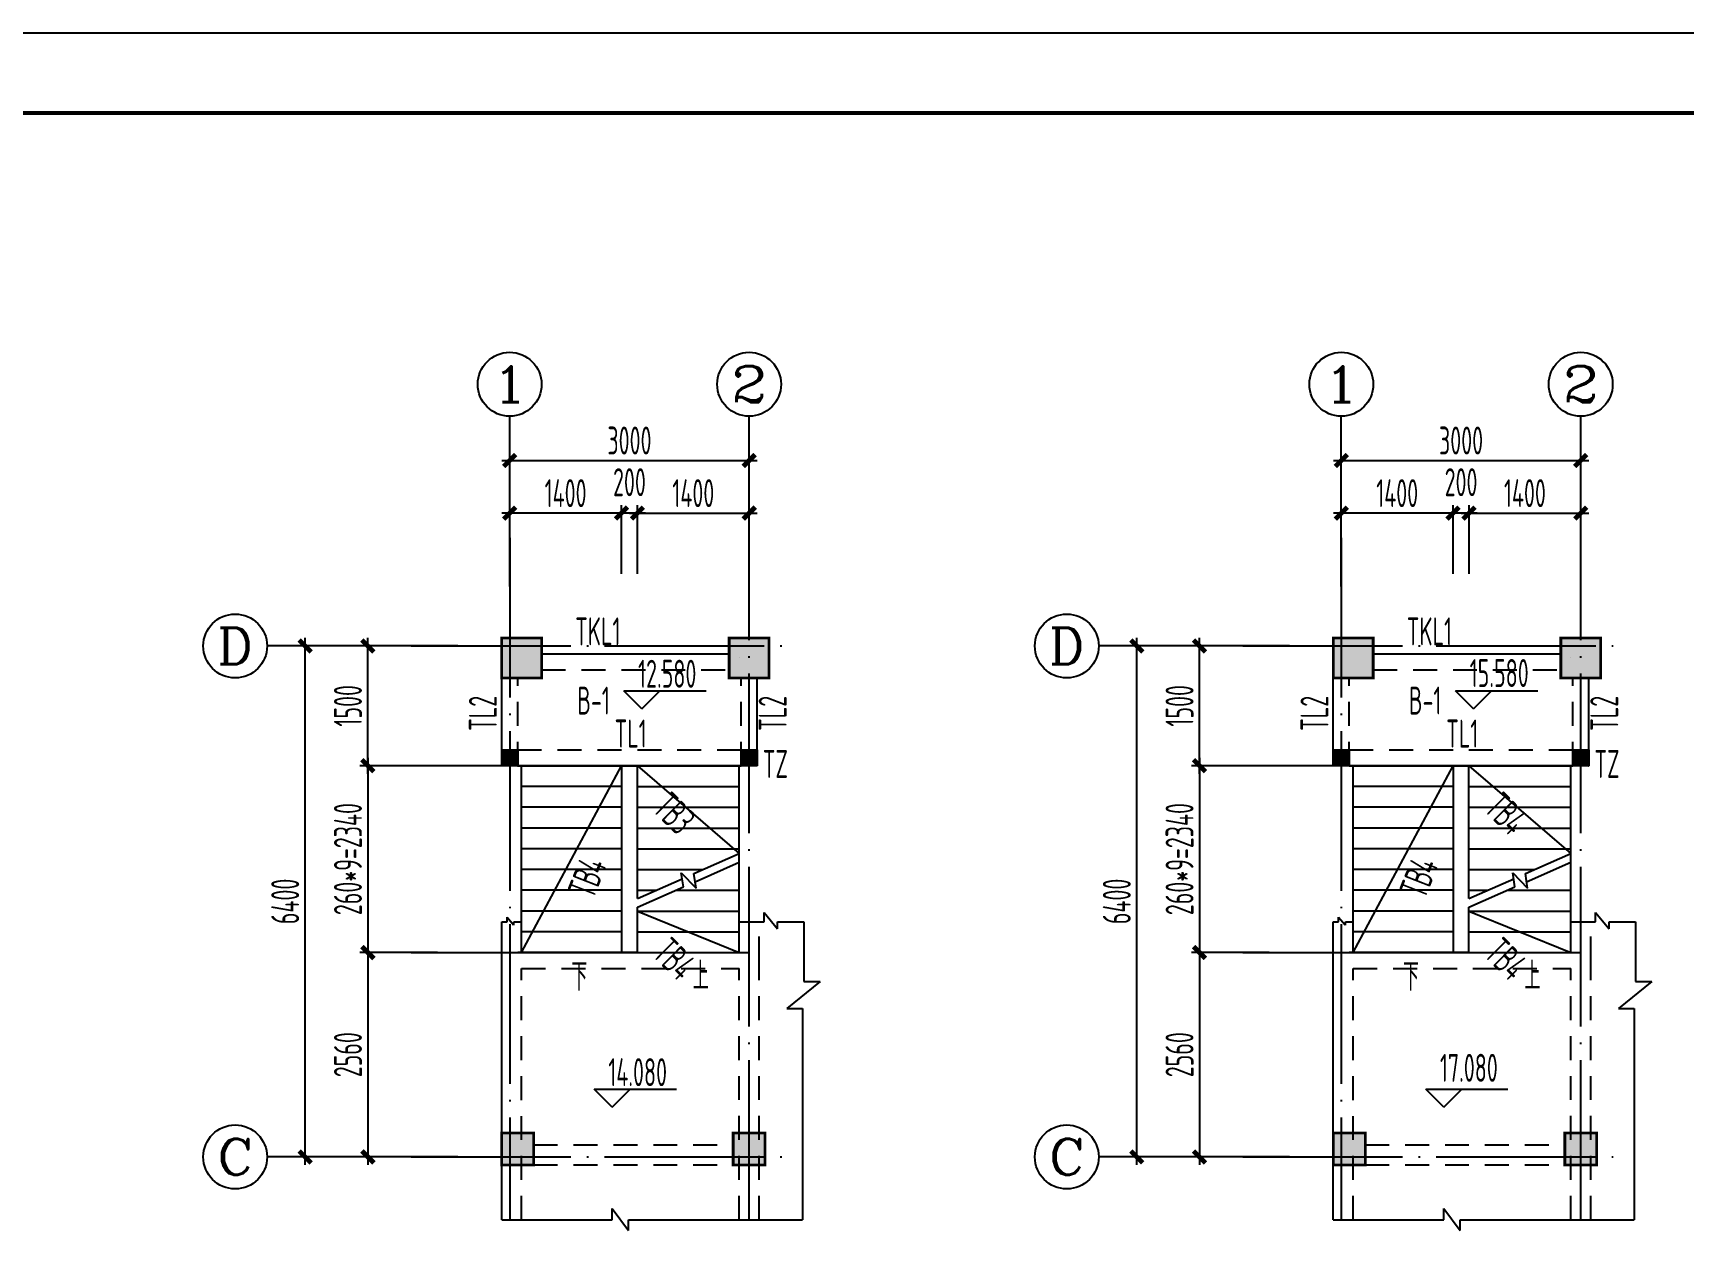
# Model space of a CAD drawing. Extents: x -472319 to -112444, y -516749 to -5704.
# Drawn here: x -174503 to -153818, y -415621 to -400315 of the extents above; entities that cross this region are included whole.
import ezdxf
from ezdxf.enums import TextEntityAlignment as Align

# ---------------------------------------------------------------- set-up
doc = ezdxf.new("R2010")
doc.units = 0
doc.header["$LTSCALE"] = 100
doc.header["$MEASUREMENT"] = 0
for name, pattern in [('3', [5, 3, -2]), ('CENTER', [2, 1.25, -0.25, 0.25, -0.25]), ('DOTE', [2.42, 2, -0.2, 0.02, -0.2])]:
    doc.linetypes.add(name, pattern=pattern)
for name, color, linetype in [('1301', 24, 'Continuous'), ('AXIS', 3, 'Continuous'), ('AXIS_TEXT', 7, 'Continuous'), ('COLUMN', 9, 'Continuous'), ('DIM_ELEV', 3, 'Continuous'), ('DIM_SYMB', 3, 'Continuous'), ('DOTE', 1, 'CENTER'), ('FRAME', 3, 'Continuous'), ('PUB_DIM', 3, 'Continuous'), ('S_BEAM', 4, 'Continuous'), ('S_BEAMDASH', 134, '3'), ('S_CL', 2, 'Continuous'), ('STAIR', 2, 'Continuous'), ('填充', 8, 'Continuous'), ('板标注', 221, 'Continuous'), ('梁', 4, 'Continuous'), ('梁虚线', 134, '3')]:
    doc.layers.add(name, color=color, linetype=linetype)
doc.styles.add('_TCH_AXIS', font='COMPLEX', dxfattribs={"bigfont": 'GBCBIG'})
doc.styles.add('COMPLEX', font='COMPLEX')
doc.styles.add('HZ', font='tssdeng.shx', dxfattribs={"width": 0.6, "height": 350, "bigfont": 'a.shx'})
doc.dimstyles.new('DIMN', dxfattribs={"dimtxt": 350, "dimasz": 150, "dimexe": 100, "dimexo": 100, "dimgap": 75, "dimtad": 1, "dimdec": 0, "dimzin": 0, "dimdsep": 46, "dimtxsty": 'HZ', "dimblk": 'ARCHTICK', "dimcen": 0.09, "dimdle": 100, "dimclrd": 3, "dimclre": 3, "dimclrt": 7, "dimazin": 2, "dimtfac": 1, "dimtdec": 0, "dimtmove": 2, "dimatfit": 3, "dimldrblk": 'ARCHTICK', "dimfxl": 1, "dimtolj": 1, "dimtzin": 0, "dimarcsym": 0})

# ---------------------------------------------------------------- blocks, each defined once
blk = doc.blocks.new('A$C20674F94')
at = {"layer": 'FRAME'}
for p, q in [((84100, 59400), (0, 59400)), ((83100, 58400), (2500, 58400))]:
    blk.add_line(p, q, dxfattribs=at)
at = {"layer": 'FRAME', "const_width": 50}
blk.add_lwpolyline([(2500, 58400), (83100, 58400), (83100, 1000), (2500, 1000), (2500, 58400)], dxfattribs=at)
blk = doc.blocks.new('_ArchTick')
at = {"color": 0, "linetype": 'ByBlock', "const_width": 0.4}
blk.add_lwpolyline([(-0.5, -0.5), (0.5, 0.5)], dxfattribs=at)
blk = doc.blocks.new('*D2652')
at = {"layer": 'AXIS', "color": 3, "lineweight": -2, "transparency": 16777216}
for p, q in [((-168530, -406538), (-168530, -405569)), ((-165530, -406538), (-165530, -405569)), ((-168630, -405669), (-165430, -405669))]:
    blk.add_line(p, q, dxfattribs=at)
at = {"layer": 'Defpoints', "color": 0, "transparency": 16777216}
for p in [(-165530, -405669), (-168530, -406638), (-165530, -406638)]:
    blk.add_point(p, dxfattribs=at)
at = {"layer": 'AXIS', "color": 3, "lineweight": -2, "transparency": 16777216, "xscale": 150, "yscale": 150, "zscale": 150, "rotation": 180}
blk.add_blockref('_ArchTick', (-168530, -405669), dxfattribs=at)
at = {"layer": 'AXIS', "color": 3, "lineweight": -2, "transparency": 16777216, "xscale": 150, "yscale": 150, "zscale": 150}
blk.add_blockref('_ArchTick', (-165530, -405669), dxfattribs=at)
at = {"layer": 'AXIS', "color": 7, "transparency": 16777216, "insert": (-167030, -405419), "char_height": 350, "attachment_point": 5, "style": 'HZ'}
blk.add_mtext('\\A1;3000', dxfattribs=at)
blk = doc.blocks.new('*D2653')
at = {"layer": 'AXIS', "color": 3, "lineweight": -2, "transparency": 16777216}
for p, q in [((-171093, -414492), (-171093, -407892)), ((-169863, -407992), (-171193, -407992)), ((-169863, -414392), (-171193, -414392))]:
    blk.add_line(p, q, dxfattribs=at)
at = {"layer": 'Defpoints', "color": 0, "transparency": 16777216}
for p in [(-171093, -407992), (-169763, -407992), (-169763, -414392)]:
    blk.add_point(p, dxfattribs=at)
at = {"layer": 'AXIS', "color": 3, "lineweight": -2, "transparency": 16777216, "xscale": 150, "yscale": 150, "zscale": 150}
for p, rotation in [((-171093, -407992), 90), ((-171093, -414392), 270)]:
    blk.add_blockref('_ArchTick', p, dxfattribs=dict(at, rotation=rotation))
at = {"layer": 'AXIS', "color": 7, "transparency": 16777216, "insert": (-171343, -411192), "char_height": 350, "attachment_point": 5, "rotation": 90, "style": 'HZ'}
blk.add_mtext('\\A1;6400', dxfattribs=at)
blk = doc.blocks.new('_AXISO')
blk.add_circle((0, 0), 0.5)
at = {"layer": 'AXIS_TEXT', "style": 'COMPLEX', "width": 1.041667}
blk.add_attdef('A', text='', height=0.56, dxfattribs=at).set_placement((-0.25, -0.28), (0.25, -0.28), align=Align.FIT)
blk = doc.blocks.new('*D2646')
at = {"layer": '1301', "color": 3, "lineweight": -2, "transparency": 16777216}
for p, q in [((-170307, -411732), (-170307, -414492)), ((-169436, -411832), (-170407, -411832)), ((-169408, -414392), (-170407, -414392))]:
    blk.add_line(p, q, dxfattribs=at)
at = {"layer": 'Defpoints', "color": 0, "transparency": 16777216}
for p in [(-169336, -411832), (-170307, -414392), (-169308, -414392)]:
    blk.add_point(p, dxfattribs=at)
at = {"layer": '1301', "color": 3, "lineweight": -2, "transparency": 16777216, "xscale": 150, "yscale": 150, "zscale": 150}
for p, rotation in [((-170307, -411832), 90), ((-170307, -414392), 270)]:
    blk.add_blockref('_ArchTick', p, dxfattribs=dict(at, rotation=rotation))
at = {"layer": '1301', "color": 7, "transparency": 16777216, "insert": (-170557, -413112), "char_height": 350, "attachment_point": 5, "rotation": 90, "style": 'HZ'}
blk.add_mtext('\\A1;2560', dxfattribs=at)
blk = doc.blocks.new('*D2647')
at = {"layer": 'Defpoints', "color": 0, "transparency": 16777216}
for p in [(-170307, -407992), (-169453, -407992), (-169453, -409492)]:
    blk.add_point(p, dxfattribs=at)
at = {"layer": '填充', "color": 3, "lineweight": -2, "transparency": 16777216}
for p, q in [((-170307, -409592), (-170307, -407892)), ((-169553, -407992), (-170407, -407992)), ((-169553, -409492), (-170407, -409492))]:
    blk.add_line(p, q, dxfattribs=at)
at = {"layer": '填充', "color": 3, "lineweight": -2, "transparency": 16777216, "xscale": 150, "yscale": 150, "zscale": 150}
for p, rotation in [((-170307, -407992), 90), ((-170307, -409492), 270)]:
    blk.add_blockref('_ArchTick', p, dxfattribs=dict(at, rotation=rotation))
at = {"layer": '填充', "color": 7, "transparency": 16777216, "insert": (-170557, -408742), "char_height": 350, "attachment_point": 5, "rotation": 90, "style": 'HZ'}
blk.add_mtext('\\A1;1500', dxfattribs=at)
blk = doc.blocks.new('*D2648')
at = {"layer": 'Defpoints', "color": 0, "transparency": 16777216}
for p in [(-169553, -409492), (-170307, -411832), (-169553, -411832)]:
    blk.add_point(p, dxfattribs=at)
at = {"layer": '填充', "color": 3, "lineweight": -2, "transparency": 16777216}
for p, q in [((-169653, -409492), (-170407, -409492)), ((-170307, -409392), (-170307, -411932)), ((-169653, -411832), (-170407, -411832))]:
    blk.add_line(p, q, dxfattribs=at)
at = {"layer": '填充', "color": 3, "lineweight": -2, "transparency": 16777216, "xscale": 150, "yscale": 150, "zscale": 150}
for p, rotation in [((-170307, -409492), 90), ((-170307, -411832), 270)]:
    blk.add_blockref('_ArchTick', p, dxfattribs=dict(at, rotation=rotation))
at = {"layer": '填充', "color": 7, "transparency": 16777216, "insert": (-170557, -410662), "char_height": 350, "attachment_point": 5, "rotation": 90, "style": 'HZ'}
blk.add_mtext('\\A1;260*9=2340', dxfattribs=at)
blk = doc.blocks.new('*D2649')
at = {"layer": 'AXIS', "color": 3, "lineweight": -2, "transparency": 16777216}
for p, q in [((-167130, -407046), (-167130, -406228)), ((-166930, -407046), (-166930, -406228)), ((-166830, -406328), (-167230, -406328))]:
    blk.add_line(p, q, dxfattribs=at)
at = {"layer": 'Defpoints', "color": 0, "transparency": 16777216}
for p in [(-167130, -406328), (-167130, -407146), (-166930, -407146)]:
    blk.add_point(p, dxfattribs=at)
at = {"layer": 'AXIS', "color": 3, "lineweight": -2, "transparency": 16777216, "xscale": 150, "yscale": 150, "zscale": 150, "rotation": 180}
blk.add_blockref('_ArchTick', (-167130, -406328), dxfattribs=at)
at = {"layer": 'AXIS', "color": 3, "lineweight": -2, "transparency": 16777216, "xscale": 150, "yscale": 150, "zscale": 150}
blk.add_blockref('_ArchTick', (-166930, -406328), dxfattribs=at)
at = {"layer": 'AXIS', "color": 7, "transparency": 16777216, "insert": (-167030, -405941), "char_height": 350, "attachment_point": 5, "style": 'HZ'}
blk.add_mtext('\\A1;200', dxfattribs=at)
blk = doc.blocks.new('*D2650')
at = {"layer": 'AXIS', "color": 3, "lineweight": -2, "transparency": 16777216}
for p, q in [((-166930, -407087), (-166930, -406228)), ((-165530, -407087), (-165530, -406228)), ((-167030, -406328), (-165430, -406328))]:
    blk.add_line(p, q, dxfattribs=at)
at = {"layer": 'Defpoints', "color": 0, "transparency": 16777216}
for p in [(-165530, -406328), (-166930, -407187), (-165530, -407187)]:
    blk.add_point(p, dxfattribs=at)
at = {"layer": 'AXIS', "color": 3, "lineweight": -2, "transparency": 16777216, "xscale": 150, "yscale": 150, "zscale": 150, "rotation": 180}
blk.add_blockref('_ArchTick', (-166930, -406328), dxfattribs=at)
at = {"layer": 'AXIS', "color": 3, "lineweight": -2, "transparency": 16777216, "xscale": 150, "yscale": 150, "zscale": 150}
blk.add_blockref('_ArchTick', (-165530, -406328), dxfattribs=at)
at = {"layer": 'AXIS', "color": 7, "transparency": 16777216, "insert": (-166230, -406078), "char_height": 350, "attachment_point": 5, "style": 'HZ'}
blk.add_mtext('\\A1;1400', dxfattribs=at)
blk = doc.blocks.new('*D2651')
at = {"layer": 'AXIS', "color": 3, "lineweight": -2, "transparency": 16777216}
for p, q in [((-168530, -407087), (-168530, -406228)), ((-167130, -407087), (-167130, -406228)), ((-167030, -406328), (-168630, -406328))]:
    blk.add_line(p, q, dxfattribs=at)
at = {"layer": 'Defpoints', "color": 0, "transparency": 16777216}
for p in [(-168530, -406328), (-168530, -407187), (-167130, -407187)]:
    blk.add_point(p, dxfattribs=at)
at = {"layer": 'AXIS', "color": 3, "lineweight": -2, "transparency": 16777216, "xscale": 150, "yscale": 150, "zscale": 150, "rotation": 180}
blk.add_blockref('_ArchTick', (-168530, -406328), dxfattribs=at)
at = {"layer": 'AXIS', "color": 3, "lineweight": -2, "transparency": 16777216, "xscale": 150, "yscale": 150, "zscale": 150}
blk.add_blockref('_ArchTick', (-167130, -406328), dxfattribs=at)
at = {"layer": 'AXIS', "color": 7, "transparency": 16777216, "insert": (-167830, -406078), "char_height": 350, "attachment_point": 5, "style": 'HZ'}
blk.add_mtext('\\A1;1400', dxfattribs=at)
blk = doc.blocks.new('*D2662')
at = {"layer": 'AXIS', "color": 3, "lineweight": -2, "transparency": 16777216}
for p, q in [((-158111, -406538), (-158111, -405569)), ((-155111, -406538), (-155111, -405569)), ((-158211, -405669), (-155011, -405669))]:
    blk.add_line(p, q, dxfattribs=at)
at = {"layer": 'Defpoints', "color": 0, "transparency": 16777216}
for p in [(-155111, -405669), (-158111, -406638), (-155111, -406638)]:
    blk.add_point(p, dxfattribs=at)
at = {"layer": 'AXIS', "color": 3, "lineweight": -2, "transparency": 16777216, "xscale": 150, "yscale": 150, "zscale": 150, "rotation": 180}
blk.add_blockref('_ArchTick', (-158111, -405669), dxfattribs=at)
at = {"layer": 'AXIS', "color": 3, "lineweight": -2, "transparency": 16777216, "xscale": 150, "yscale": 150, "zscale": 150}
blk.add_blockref('_ArchTick', (-155111, -405669), dxfattribs=at)
at = {"layer": 'AXIS', "color": 7, "transparency": 16777216, "insert": (-156611, -405419), "char_height": 350, "attachment_point": 5, "style": 'HZ'}
blk.add_mtext('\\A1;3000', dxfattribs=at)
blk = doc.blocks.new('*D2663')
at = {"layer": 'AXIS', "color": 3, "lineweight": -2, "transparency": 16777216}
for p, q in [((-160674, -414492), (-160674, -407892)), ((-159444, -407992), (-160774, -407992)), ((-159444, -414392), (-160774, -414392))]:
    blk.add_line(p, q, dxfattribs=at)
at = {"layer": 'Defpoints', "color": 0, "transparency": 16777216}
for p in [(-160674, -407992), (-159344, -407992), (-159344, -414392)]:
    blk.add_point(p, dxfattribs=at)
at = {"layer": 'AXIS', "color": 3, "lineweight": -2, "transparency": 16777216, "xscale": 150, "yscale": 150, "zscale": 150}
for p, rotation in [((-160674, -407992), 90), ((-160674, -414392), 270)]:
    blk.add_blockref('_ArchTick', p, dxfattribs=dict(at, rotation=rotation))
at = {"layer": 'AXIS', "color": 7, "transparency": 16777216, "insert": (-160924, -411192), "char_height": 350, "attachment_point": 5, "rotation": 90, "style": 'HZ'}
blk.add_mtext('\\A1;6400', dxfattribs=at)
blk = doc.blocks.new('*D2664')
at = {"layer": '1301', "color": 3, "lineweight": -2, "transparency": 16777216}
for p, q in [((-159888, -411732), (-159888, -414492)), ((-159017, -411832), (-159988, -411832)), ((-158989, -414392), (-159988, -414392))]:
    blk.add_line(p, q, dxfattribs=at)
at = {"layer": 'Defpoints', "color": 0, "transparency": 16777216}
for p in [(-158917, -411832), (-159888, -414392), (-158889, -414392)]:
    blk.add_point(p, dxfattribs=at)
at = {"layer": '1301', "color": 3, "lineweight": -2, "transparency": 16777216, "xscale": 150, "yscale": 150, "zscale": 150}
for p, rotation in [((-159888, -411832), 90), ((-159888, -414392), 270)]:
    blk.add_blockref('_ArchTick', p, dxfattribs=dict(at, rotation=rotation))
at = {"layer": '1301', "color": 7, "transparency": 16777216, "insert": (-160138, -413112), "char_height": 350, "attachment_point": 5, "rotation": 90, "style": 'HZ'}
blk.add_mtext('\\A1;2560', dxfattribs=at)
blk = doc.blocks.new('*D2665')
at = {"layer": 'Defpoints', "color": 0, "transparency": 16777216}
for p in [(-159888, -407992), (-159034, -407992), (-159034, -409492)]:
    blk.add_point(p, dxfattribs=at)
at = {"layer": '填充', "color": 3, "lineweight": -2, "transparency": 16777216}
for p, q in [((-159888, -409592), (-159888, -407892)), ((-159134, -407992), (-159988, -407992)), ((-159134, -409492), (-159988, -409492))]:
    blk.add_line(p, q, dxfattribs=at)
at = {"layer": '填充', "color": 3, "lineweight": -2, "transparency": 16777216, "xscale": 150, "yscale": 150, "zscale": 150}
for p, rotation in [((-159888, -407992), 90), ((-159888, -409492), 270)]:
    blk.add_blockref('_ArchTick', p, dxfattribs=dict(at, rotation=rotation))
at = {"layer": '填充', "color": 7, "transparency": 16777216, "insert": (-160138, -408742), "char_height": 350, "attachment_point": 5, "rotation": 90, "style": 'HZ'}
blk.add_mtext('\\A1;1500', dxfattribs=at)
blk = doc.blocks.new('*D2666')
at = {"layer": 'Defpoints', "color": 0, "transparency": 16777216}
for p in [(-159134, -409492), (-159888, -411832), (-159134, -411832)]:
    blk.add_point(p, dxfattribs=at)
at = {"layer": '填充', "color": 3, "lineweight": -2, "transparency": 16777216}
for p, q in [((-159234, -409492), (-159988, -409492)), ((-159888, -409392), (-159888, -411932)), ((-159234, -411832), (-159988, -411832))]:
    blk.add_line(p, q, dxfattribs=at)
at = {"layer": '填充', "color": 3, "lineweight": -2, "transparency": 16777216, "xscale": 150, "yscale": 150, "zscale": 150}
for p, rotation in [((-159888, -409492), 90), ((-159888, -411832), 270)]:
    blk.add_blockref('_ArchTick', p, dxfattribs=dict(at, rotation=rotation))
at = {"layer": '填充', "color": 7, "transparency": 16777216, "insert": (-160138, -410662), "char_height": 350, "attachment_point": 5, "rotation": 90, "style": 'HZ'}
blk.add_mtext('\\A1;260*9=2340', dxfattribs=at)
blk = doc.blocks.new('*D2667')
at = {"layer": 'AXIS', "color": 3, "lineweight": -2, "transparency": 16777216}
for p, q in [((-156711, -407046), (-156711, -406228)), ((-156511, -407046), (-156511, -406228)), ((-156411, -406328), (-156811, -406328))]:
    blk.add_line(p, q, dxfattribs=at)
at = {"layer": 'Defpoints', "color": 0, "transparency": 16777216}
for p in [(-156711, -406328), (-156711, -407146), (-156511, -407146)]:
    blk.add_point(p, dxfattribs=at)
at = {"layer": 'AXIS', "color": 3, "lineweight": -2, "transparency": 16777216, "xscale": 150, "yscale": 150, "zscale": 150, "rotation": 180}
blk.add_blockref('_ArchTick', (-156711, -406328), dxfattribs=at)
at = {"layer": 'AXIS', "color": 3, "lineweight": -2, "transparency": 16777216, "xscale": 150, "yscale": 150, "zscale": 150}
blk.add_blockref('_ArchTick', (-156511, -406328), dxfattribs=at)
at = {"layer": 'AXIS', "color": 7, "transparency": 16777216, "insert": (-156611, -405941), "char_height": 350, "attachment_point": 5, "style": 'HZ'}
blk.add_mtext('\\A1;200', dxfattribs=at)
blk = doc.blocks.new('*D2668')
at = {"layer": 'AXIS', "color": 3, "lineweight": -2, "transparency": 16777216}
for p, q in [((-156511, -407087), (-156511, -406228)), ((-155111, -407087), (-155111, -406228)), ((-156611, -406328), (-155011, -406328))]:
    blk.add_line(p, q, dxfattribs=at)
at = {"layer": 'Defpoints', "color": 0, "transparency": 16777216}
for p in [(-155111, -406328), (-156511, -407187), (-155111, -407187)]:
    blk.add_point(p, dxfattribs=at)
at = {"layer": 'AXIS', "color": 3, "lineweight": -2, "transparency": 16777216, "xscale": 150, "yscale": 150, "zscale": 150, "rotation": 180}
blk.add_blockref('_ArchTick', (-156511, -406328), dxfattribs=at)
at = {"layer": 'AXIS', "color": 3, "lineweight": -2, "transparency": 16777216, "xscale": 150, "yscale": 150, "zscale": 150}
blk.add_blockref('_ArchTick', (-155111, -406328), dxfattribs=at)
at = {"layer": 'AXIS', "color": 7, "transparency": 16777216, "insert": (-155811, -406078), "char_height": 350, "attachment_point": 5, "style": 'HZ'}
blk.add_mtext('\\A1;1400', dxfattribs=at)
blk = doc.blocks.new('*D2669')
at = {"layer": 'AXIS', "color": 3, "lineweight": -2, "transparency": 16777216}
for p, q in [((-158111, -407087), (-158111, -406228)), ((-156711, -407087), (-156711, -406228)), ((-156611, -406328), (-158211, -406328))]:
    blk.add_line(p, q, dxfattribs=at)
at = {"layer": 'Defpoints', "color": 0, "transparency": 16777216}
for p in [(-158111, -406328), (-158111, -407187), (-156711, -407187)]:
    blk.add_point(p, dxfattribs=at)
at = {"layer": 'AXIS', "color": 3, "lineweight": -2, "transparency": 16777216, "xscale": 150, "yscale": 150, "zscale": 150, "rotation": 180}
blk.add_blockref('_ArchTick', (-158111, -406328), dxfattribs=at)
at = {"layer": 'AXIS', "color": 3, "lineweight": -2, "transparency": 16777216, "xscale": 150, "yscale": 150, "zscale": 150}
blk.add_blockref('_ArchTick', (-156711, -406328), dxfattribs=at)
at = {"layer": 'AXIS', "color": 7, "transparency": 16777216, "insert": (-157411, -406078), "char_height": 350, "attachment_point": 5, "style": 'HZ'}
blk.add_mtext('\\A1;1400', dxfattribs=at)

msp = doc.modelspace()

# ---------------------------------------------------------------- hatches: boundary and pattern name
at = {"layer": 'COLUMN'}
h = msp.add_hatch(dxfattribs=at)
h.set_pattern_fill('ANSI31', color=0)
h.set_pattern_definition([(45, (-159867.99805, -223754.32937), (-0.08838834765, 0.08838834765), [])])
h.paths.add_polyline_path([(-168430.498, -409492.329), (-168630.498, -409492.329), (-168630.498, -409292.329), (-168430.498, -409292.329)])
h = msp.add_hatch(dxfattribs=at)
h.set_pattern_fill('ANSI31', color=0)
h.set_pattern_definition([(45, (-162867.99805, -223754.32937), (-0.08838834765, 0.08838834765), [])])
h.paths.add_polyline_path([(-165430.498, -409492.329), (-165630.498, -409492.329), (-165630.498, -409292.329), (-165430.498, -409292.329)])
h = msp.add_hatch(dxfattribs=at)
h.set_pattern_fill('ANSI31', color=0)
h.set_pattern_definition([(45, (-149448.99805, -223754.32937), (-0.08838834765, 0.08838834765), [])])
h.paths.add_polyline_path([(-158011.498, -409492.329), (-158211.498, -409492.329), (-158211.498, -409292.329), (-158011.498, -409292.329)])
h = msp.add_hatch(dxfattribs=at)
h.set_pattern_fill('ANSI31', color=0)
h.set_pattern_definition([(45, (-152448.99805, -223754.32937), (-0.08838834765, 0.08838834765), [])])
h.paths.add_polyline_path([(-155011.498, -409492.329), (-155211.498, -409492.329), (-155211.498, -409292.329), (-155011.498, -409292.329)])
at = {"layer": 'S_CL'}
h = msp.add_hatch(dxfattribs=at)
h.set_pattern_fill('ANSI31', color=256)
h.set_pattern_definition([(45, (20449.5, 84916.17063), (-0.088388347648, 0.088388347648), [])])
h.paths.add_polyline_path([(-165330.5, -414492.33), (-165330.5, -414092.33), (-165730.5, -414092.33), (-165730.5, -414492.33)])
h.paths.add_polyline_path([(-168230.5, -414492.33), (-168230.5, -414092.33), (-168630.5, -414092.33), (-168630.5, -414492.33)])
h.paths.add_polyline_path([(-165280.5, -408392.329), (-165280.5, -407892.329), (-165780.5, -407892.329), (-165780.5, -408392.329)])
h.paths.add_polyline_path([(-168130.5, -408392.329), (-168130.5, -407892.329), (-168630.5, -407892.329), (-168630.5, -408392.329)])
h = msp.add_hatch(dxfattribs=at)
h.set_pattern_fill('ANSI31', color=256)
h.set_pattern_definition([(45, (30868.5, 84916.17063), (-0.088388347648, 0.088388347648), [])])
h.paths.add_polyline_path([(-154911.5, -414492.33), (-154911.5, -414092.33), (-155311.5, -414092.33), (-155311.5, -414492.33)])
h.paths.add_polyline_path([(-157811.5, -414492.33), (-157811.5, -414092.33), (-158211.5, -414092.33), (-158211.5, -414492.33)])
h.paths.add_polyline_path([(-154861.5, -408392.329), (-154861.5, -407892.329), (-155361.5, -407892.329), (-155361.5, -408392.329)])
h.paths.add_polyline_path([(-157711.5, -408392.329), (-157711.5, -407892.329), (-158211.5, -407892.329), (-158211.5, -408392.329)])

# ---------------------------------------------------------------- linework, layer by layer
at = {"layer": 'AXIS'}
for p, q in [((-168530.498, -407247.681), (-168530.498, -405113.886)), ((-165530.498, -407247.681), (-165530.498, -405113.886)), ((-158111.498, -407247.681), (-158111.498, -405113.886)), ((-155111.498, -407247.681), (-155111.498, -405113.886)), ((-169181.317, -407992.329), (-171569.817, -407992.329)), ((-158762.317, -407992.329), (-161150.817, -407992.329)), ((-169181.317, -414392.33), (-171569.817, -414392.33)), ((-158762.317, -414392.33), (-161150.817, -414392.33))]:
    msp.add_line(p, q, dxfattribs=at)
at = {"layer": 'COLUMN', "color": 0}
for points in [[(-168430.498, -409492.329), (-168630.498, -409492.329), (-168630.498, -409292.329), (-168430.498, -409292.329)], [(-165430.498, -409492.329), (-165630.498, -409492.329), (-165630.498, -409292.329), (-165430.498, -409292.329)], [(-158011.498, -409492.329), (-158211.498, -409492.329), (-158211.498, -409292.329), (-158011.498, -409292.329)], [(-155011.498, -409492.329), (-155211.498, -409492.329), (-155211.498, -409292.329), (-155011.498, -409292.329)]]:
    msp.add_lwpolyline(points, close=True, dxfattribs=at)
at = {"layer": 'DIM_ELEV'}
for p, q in [((-166874, -408779.329), (-167099, -408554.329)), ((-167099, -408554.329), (-166069.201, -408554.329)), ((-166874, -408779.329), (-166649, -408554.329)), ((-156455, -408779.329), (-156680, -408554.329)), ((-156680, -408554.329), (-155650.201, -408554.329)), ((-156455, -408779.329), (-156230, -408554.329)), ((-167247, -413769.829), (-167472, -413544.829)), ((-167472, -413544.829), (-166442.201, -413544.829)), ((-167247, -413769.829), (-167022, -413544.829)), ((-156828, -413769.829), (-157053, -413544.829)), ((-157053, -413544.829), (-156023.201, -413544.829)), ((-156828, -413769.829), (-156603, -413544.829))]:
    msp.add_line(p, q, dxfattribs=at)
at = {"layer": 'DIM_SYMB'}
for points in [[(-167780.498, -411962.329, 0, 0, 0), (-167780.498, -408910.096, 0, 0, 0), (-166280.498, -408910.096, 0, 0, 0), (-166280.498, -410642.329, 40, 0, 0), (-166280.498, -410792.329, 0, 0, 0)], [(-157361.498, -411962.329, 0, 0, 0), (-157361.498, -408910.096, 0, 0, 0), (-155861.498, -408910.096, 0, 0, 0), (-155861.498, -410642.329, 40, 0, 0), (-155861.498, -410792.329, 0, 0, 0)], [(-166250.498, -412004.692, 0, 0, 0), (-166250.498, -411244.692, 40, 0, 0), (-166250.498, -411094.692, 0, 0, 0)], [(-155831.498, -412004.692, 0, 0, 0), (-155831.498, -411244.692, 40, 0, 0), (-155831.498, -411094.692, 0, 0, 0)]]:
    msp.add_lwpolyline(points, format="xyseb", dxfattribs=at)
at = {"layer": 'DOTE', "linetype": 'DOTE', "ltscale": 10}
for p, q in [((-168530.498, -406638.181), (-168530.498, -415179.829)), ((-165530.498, -415178.829), (-165530.498, -406638.181)), ((-158111.498, -406638.181), (-158111.498, -415179.829)), ((-155111.498, -415178.829), (-155111.498, -406638.181)), ((-169762.817, -407992.329), (-164988, -407992.329)), ((-159343.817, -407992.329), (-154569, -407992.329)), ((-165430.498, -409492.329), (-169907.809, -409492.329)), ((-155011.498, -409492.329), (-159488.809, -409492.329)), ((-169762.817, -411832.329), (-165530.498, -411832.329)), ((-159343.817, -411832.329), (-155111.498, -411832.329)), ((-169762.817, -414392.33), (-164988, -414392.33)), ((-159343.817, -414392.33), (-154569, -414392.33))]:
    msp.add_line(p, q, dxfattribs=at)
at = {"layer": 'DOTE', "color": 7}
for p, q in [((-168564, -411449.329), (-168564, -411390.829)), ((-168564, -411390.829), (-168479.5, -411491.329)), ((-158145, -411449.329), (-158145, -411390.829)), ((-158145, -411390.829), (-158060.5, -411491.329)), ((-168630.5, -411449.329), (-168564, -411449.329)), ((-168479.5, -411491.329), (-168479.5, -411449.329)), ((-168479.5, -411449.329), (-168380.5, -411449.329)), ((-158211.5, -411449.329), (-158145, -411449.329)), ((-158060.5, -411491.329), (-158060.5, -411449.329)), ((-158060.5, -411449.329), (-157961.5, -411449.329))]:
    msp.add_line(p, q, dxfattribs=at)
at = {"layer": 'S_BEAM'}
for p, q in [((-165655.5, -408142.329), (-165655.5, -408142.329)), ((-155236.5, -408142.329), (-155236.5, -408142.329)), ((-168380.5, -411832.329), (-168380.5, -409492.329)), ((-165655.5, -411832.329), (-165655.5, -409492.329)), ((-157961.5, -411832.329), (-157961.5, -409492.329)), ((-155236.5, -411832.329), (-155236.5, -409492.329)), ((-168630.5, -411932.329), (-168630.5, -411449.329)), ((-158211.5, -411932.329), (-158211.5, -411449.329)), ((-168630.5, -415179.829), (-168630.5, -411932.329)), ((-168380.5, -411832.329), (-165655.5, -411832.329)), ((-158211.5, -415179.829), (-158211.5, -411932.329)), ((-157961.5, -411832.329), (-155236.5, -411832.329))]:
    msp.add_line(p, q, dxfattribs=at)
at = {"layer": 'S_BEAMDASH'}
for p, q in [((-165405.5, -411932.329), (-165405.5, -411449.329)), ((-154986.5, -411932.329), (-154986.5, -411449.329)), ((-168380.5, -415179.829), (-168380.5, -412032.329)), ((-168380.5, -412032.329), (-165655.5, -412032.329)), ((-165655.5, -415178.829), (-165655.5, -412032.329)), ((-165405.5, -415178.829), (-165405.5, -411932.329)), ((-157961.5, -415179.829), (-157961.5, -412032.329)), ((-157961.5, -412032.329), (-155236.5, -412032.329)), ((-155236.5, -415178.829), (-155236.5, -412032.329)), ((-154986.5, -415178.829), (-154986.5, -411932.329)), ((-168230.5, -414242.33), (-165730.5, -414242.33)), ((-157811.5, -414242.33), (-155311.5, -414242.33)), ((-168230.5, -414492.33), (-165730.5, -414492.33)), ((-157811.5, -414492.33), (-155311.5, -414492.33))]:
    msp.add_line(p, q, dxfattribs=at)
at = {"layer": 'S_CL', "const_width": 35}
for points in [[(-168130.5, -408392.329), (-168130.5, -407892.329), (-168630.5, -407892.329), (-168630.5, -408392.329)], [(-165280.5, -408392.329), (-165280.5, -407892.329), (-165780.5, -407892.329), (-165780.5, -408392.329)], [(-157711.5, -408392.329), (-157711.5, -407892.329), (-158211.5, -407892.329), (-158211.5, -408392.329)], [(-154861.5, -408392.329), (-154861.5, -407892.329), (-155361.5, -407892.329), (-155361.5, -408392.329)], [(-168230.5, -414492.33), (-168230.5, -414092.33), (-168630.5, -414092.33), (-168630.5, -414492.33)], [(-165330.5, -414492.33), (-165330.5, -414092.33), (-165730.5, -414092.33), (-165730.5, -414492.33)], [(-157811.5, -414492.33), (-157811.5, -414092.33), (-158211.5, -414092.33), (-158211.5, -414492.33)], [(-154911.5, -414492.33), (-154911.5, -414092.33), (-155311.5, -414092.33), (-155311.5, -414492.33)]]:
    msp.add_lwpolyline(points, close=True, dxfattribs=at)
at = {"layer": 'STAIR'}
for p, q in [((-167190.498, -409492.329), (-168430.498, -409492.329)), ((-168430.498, -409492.329), (-167190.498, -409492.329)), ((-168380.5, -411832.329), (-167130.498, -409492.329)), ((-167130.498, -409492.329), (-167130.498, -411832.329)), ((-167130.498, -409492.329), (-167130.498, -411832.329)), ((-166930.498, -411153.703), (-166930.498, -409492.329)), ((-166930.498, -411153.703), (-166930.498, -409492.329)), ((-166930.498, -409492.329), (-165655.5, -410592.704)), ((-166870.498, -409492.329), (-165630.498, -409492.329)), ((-166870.498, -409492.329), (-165630.498, -409492.329)), ((-156771.498, -409492.329), (-158011.498, -409492.329)), ((-158011.498, -409492.329), (-156771.498, -409492.329)), ((-157961.5, -411832.329), (-156711.498, -409492.329)), ((-156711.498, -409492.329), (-156711.498, -411832.329)), ((-156711.498, -409492.329), (-156711.498, -411832.329)), ((-156511.498, -411153.703), (-156511.498, -409492.329)), ((-156511.498, -411153.703), (-156511.498, -409492.329)), ((-156511.498, -409492.329), (-155236.5, -410592.704)), ((-156451.498, -409492.329), (-155211.498, -409492.329)), ((-156451.498, -409492.329), (-155211.498, -409492.329)), ((-167130.498, -409752.329), (-168380.5, -409752.329)), ((-166930.498, -409752.329), (-165655.5, -409752.329)), ((-156711.498, -409752.329), (-157961.5, -409752.329)), ((-156511.498, -409752.329), (-155236.5, -409752.329)), ((-167130.498, -410012.329), (-168380.5, -410012.329)), ((-166930.498, -410012.329), (-165655.5, -410012.329)), ((-156711.498, -410012.329), (-157961.5, -410012.329)), ((-156511.498, -410012.329), (-155236.5, -410012.329)), ((-167130.498, -410272.329), (-168380.5, -410272.329)), ((-166930.498, -410272.329), (-165655.5, -410272.329)), ((-156711.498, -410272.329), (-157961.5, -410272.329)), ((-156511.498, -410272.329), (-155236.5, -410272.329)), ((-167130.498, -410532.329), (-168380.5, -410532.329)), ((-166930.498, -410532.329), (-165655.5, -410532.329)), ((-156711.498, -410532.329), (-157961.5, -410532.329)), ((-156511.498, -410532.329), (-155236.5, -410532.329)), ((-167130.498, -410792.329), (-168380.5, -410792.329)), ((-166930.498, -410792.329), (-166109.194, -410792.329)), ((-166224.409, -410843.024), (-165655.5, -410592.704)), ((-166208.661, -410945.347), (-165655.5, -410701.956)), ((-156711.498, -410792.329), (-157961.5, -410792.329)), ((-156511.498, -410792.329), (-155690.194, -410792.329)), ((-155805.409, -410843.024), (-155236.5, -410592.704)), ((-155789.661, -410945.347), (-155236.5, -410701.956)), ((-166930.498, -411153.703), (-166370.602, -410907.349)), ((-166354.854, -411009.672), (-166381.996, -410833.317)), ((-166381.996, -410833.317), (-166195.999, -411027.615)), ((-166195.999, -411027.615), (-166224.409, -410843.024)), ((-156511.498, -411153.703), (-155951.602, -410907.349)), ((-155935.854, -411009.672), (-155962.996, -410833.317)), ((-155962.996, -410833.317), (-155776.999, -411027.615)), ((-155776.999, -411027.615), (-155805.409, -410843.024)), ((-167130.498, -411052.329), (-168380.5, -411052.329)), ((-166930.498, -411262.955), (-166354.854, -411009.672)), ((-166930.498, -411052.329), (-166700.103, -411052.329)), ((-166451.803, -411052.329), (-165655.5, -411052.329)), ((-156711.498, -411052.329), (-157961.5, -411052.329)), ((-156511.498, -411262.955), (-155935.854, -411009.672)), ((-156511.498, -411052.329), (-156281.103, -411052.329)), ((-156032.803, -411052.329), (-155236.5, -411052.329)), ((-167130.498, -411312.329), (-168380.5, -411312.329)), ((-166930.498, -411832.329), (-166930.498, -411262.955)), ((-166930.498, -411832.329), (-166930.498, -411262.955)), ((-166930.498, -411312.329), (-165655.5, -411312.329)), ((-166930.498, -411312.329), (-165655.5, -411832.329)), ((-165344, -411449.329), (-165344, -411332.329)), ((-165344, -411332.329), (-165175, -411533.329)), ((-156711.498, -411312.329), (-157961.5, -411312.329)), ((-156511.498, -411832.329), (-156511.498, -411262.955)), ((-156511.498, -411832.329), (-156511.498, -411262.955)), ((-156511.498, -411312.329), (-155236.5, -411312.329)), ((-156511.498, -411312.329), (-155236.5, -411832.329)), ((-154925, -411449.329), (-154925, -411332.329)), ((-154925, -411332.329), (-154756, -411533.329)), ((-167130.498, -411572.329), (-168380.5, -411572.329)), ((-166930.498, -411572.329), (-165655.5, -411572.329)), ((-165655.5, -411449.329), (-165344, -411449.329)), ((-165175, -411533.329), (-165175, -411449.329)), ((-165175, -411449.329), (-164843.5, -411449.329)), ((-164843.5, -411449.329), (-164843.5, -412195.829)), ((-156711.498, -411572.329), (-157961.5, -411572.329)), ((-156511.498, -411572.329), (-155236.5, -411572.329)), ((-155236.5, -411449.329), (-154925, -411449.329)), ((-154756, -411533.329), (-154756, -411449.329)), ((-154756, -411449.329), (-154424.5, -411449.329)), ((-154424.5, -411449.329), (-154424.5, -412195.829)), ((-167190.498, -411832.329), (-168430.498, -411832.329)), ((-167130.498, -411832.329), (-168380.5, -411832.329)), ((-166930.498, -411832.329), (-167130.498, -411832.329)), ((-166930.498, -411832.329), (-165655.5, -411832.329)), ((-166870.498, -411832.329), (-165630.498, -411832.329)), ((-156771.498, -411832.329), (-158011.498, -411832.329)), ((-156711.498, -411832.329), (-157961.5, -411832.329)), ((-156511.498, -411832.329), (-156711.498, -411832.329)), ((-156511.498, -411832.329), (-155236.5, -411832.329)), ((-156451.498, -411832.329), (-155211.498, -411832.329)), ((-164638.5, -412195.829), (-165057, -412534.329)), ((-164843.5, -412195.829), (-164638.5, -412195.829)), ((-154219.5, -412195.829), (-154638, -412534.329)), ((-154424.5, -412195.829), (-154219.5, -412195.829)), ((-165057, -412534.329), (-164861, -412534.329)), ((-164861, -412534.329), (-164861, -415178.829)), ((-154638, -412534.329), (-154442, -412534.329)), ((-154442, -412534.329), (-154442, -415178.829)), ((-167244.5, -415179.829), (-167244.5, -415036.329)), ((-167244.5, -415036.329), (-167042, -415315.829)), ((-156825.5, -415179.829), (-156825.5, -415036.329)), ((-156825.5, -415036.329), (-156623, -415315.829)), ((-168630.5, -415179.829), (-167244.5, -415179.829)), ((-167042, -415315.829), (-167042, -415178.829)), ((-167042, -415178.829), (-164861, -415178.829)), ((-158211.5, -415179.829), (-156825.5, -415179.829)), ((-156623, -415315.829), (-156623, -415178.829)), ((-156623, -415178.829), (-154442, -415178.829))]:
    msp.add_line(p, q, dxfattribs=at)
at = {"layer": '梁'}
for p, q in [((-168130.5, -408092.329), (-165780.5, -408092.329)), ((-157711.5, -408092.329), (-155361.5, -408092.329)), ((-168630.498, -409492.329), (-168630.498, -408392.329)), ((-165430.498, -409492.329), (-165430.498, -408392.329)), ((-158211.498, -409492.329), (-158211.498, -408392.329)), ((-155011.498, -409492.329), (-155011.498, -408392.329)), ((-168430.498, -409492.329), (-165630.498, -409492.329)), ((-158011.498, -409492.329), (-155211.498, -409492.329))]:
    msp.add_line(p, q, dxfattribs=at)
at = {"layer": '梁虚线'}
for p, q in [((-168130.5, -408292.329), (-165780.5, -408292.329)), ((-157711.5, -408292.329), (-155361.5, -408292.329)), ((-168430.498, -409492.329), (-168430.498, -408392.329)), ((-165630.498, -409492.329), (-165630.498, -408392.329)), ((-158011.498, -409492.329), (-158011.498, -408392.329)), ((-155211.498, -409492.329), (-155211.498, -408392.329)), ((-168430.498, -409292.329), (-165630.498, -409292.329)), ((-158011.498, -409292.329), (-155211.498, -409292.329))]:
    msp.add_line(p, q, dxfattribs=at)

# ---------------------------------------------------------------- block references
at = {"layer": 'AXIS'}
ref = msp.add_blockref('_AXISO', (-168530.498, -404713.886), dxfattribs=dict(at, xscale=800, yscale=800, zscale=800))
ref.add_attrib('A', '1', dxfattribs={"layer": 'AXIS_TEXT', "height": 452.548, "style": '_TCH_AXIS', "width": 2.333333}).set_placement((-168756.772, -404940.16), (-168304.224, -404940.16), align=Align.FIT)
ref = msp.add_blockref('_AXISO', (-165530.498, -404713.886), dxfattribs=dict(at, xscale=800, yscale=800, zscale=800))
ref.add_attrib('A', '2', dxfattribs={"layer": 'AXIS_TEXT', "height": 452.548, "style": '_TCH_AXIS', "width": 1.5}).set_placement((-165756.772, -404940.16), (-165304.224, -404940.16), align=Align.FIT)
ref = msp.add_blockref('_AXISO', (-158111.498, -404713.886), dxfattribs=dict(at, xscale=800, yscale=800, zscale=800))
ref.add_attrib('A', '1', dxfattribs={"layer": 'AXIS_TEXT', "height": 452.548, "style": '_TCH_AXIS', "width": 2.333333}).set_placement((-158337.772, -404940.16), (-157885.224, -404940.16), align=Align.FIT)
ref = msp.add_blockref('_AXISO', (-155111.498, -404713.886), dxfattribs=dict(at, xscale=800, yscale=800, zscale=800))
ref.add_attrib('A', '2', dxfattribs={"layer": 'AXIS_TEXT', "height": 452.548, "style": '_TCH_AXIS', "width": 1.5}).set_placement((-155337.772, -404940.16), (-154885.224, -404940.16), align=Align.FIT)
ref = msp.add_blockref('_AXISO', (-171969.817, -407992.329), dxfattribs=dict(at, xscale=800, yscale=800, zscale=800))
ref.add_attrib('A', 'D', dxfattribs={"layer": 'AXIS_TEXT', "height": 452.548, "style": '_TCH_AXIS', "width": 1.235294}).set_placement((-172196.091, -408218.604), (-171743.543, -408218.604), align=Align.FIT)
ref = msp.add_blockref('_AXISO', (-161550.817, -407992.329), dxfattribs=dict(at, xscale=800, yscale=800, zscale=800))
ref.add_attrib('A', 'D', dxfattribs={"layer": 'AXIS_TEXT', "height": 452.548, "style": '_TCH_AXIS', "width": 1.235294}).set_placement((-161777.091, -408218.604), (-161324.543, -408218.604), align=Align.FIT)
ref = msp.add_blockref('_AXISO', (-171969.817, -414392.33), dxfattribs=dict(at, xscale=800, yscale=800, zscale=800))
ref.add_attrib('A', 'C', dxfattribs={"layer": 'AXIS_TEXT', "height": 452.548, "style": '_TCH_AXIS', "width": 1.4}).set_placement((-172196.091, -414618.605), (-171743.543, -414618.605), align=Align.FIT)
ref = msp.add_blockref('_AXISO', (-161550.817, -414392.33), dxfattribs=dict(at, xscale=800, yscale=800, zscale=800))
ref.add_attrib('A', 'C', dxfattribs={"layer": 'AXIS_TEXT', "height": 452.548, "style": '_TCH_AXIS', "width": 1.4}).set_placement((-161777.091, -414618.605), (-161324.543, -414618.605), align=Align.FIT)
at = {"layer": '填充'}
msp.add_blockref('A$C20674F94', (-218450.5, -459714.5), dxfattribs=at)

# ---------------------------------------------------------------- texts
at = {"layer": 'PUB_DIM', "color": 7, "style": 'HZ', "width": 0.6}
for s, p in [('TKL1', (-167710.011, -407984.758)), ('TKL1', (-157291.011, -407984.758)), ('12.580', (-166921.967, -408515.329)), ('15.580', (-156502.967, -408506.329)), ('B-1', (-167683.01, -408851.269)), ('B-1', (-157264.01, -408851.269)), ('TL1', (-167216.011, -409264.258)), ('TL1', (-156797.011, -409264.258)), ('TZ', (-165358.765, -409644.762)), ('TZ', (-154939.765, -409644.762)), ('下', (-167757.38, -412309.829)), ('上', (-166233.679, -412302.192)), ('下', (-157338.38, -412309.829)), ('上', (-155814.679, -412302.192)), ('14.080', (-167294.967, -413505.829)), ('17.080', (-156875.967, -413451.329))]:
    msp.add_text(s, height=350, dxfattribs=at).set_placement(p)
for p in [(-168691.571, -409055.341), (-165061.071, -409055.341), (-158272.571, -409055.341), (-154642.071, -409055.341)]:
    msp.add_text('TL2', height=350, rotation=90, dxfattribs=at).set_placement(p)
at = {"layer": '板标注', "style": 'HZ', "width": 0.6}
for s, rotation, p in [('TB3', 315.3554285, (-166757.368, -410048.288)), ('TB4', 315.3554285, (-156338.368, -410048.288)), ('TB4', 68.6731368, (-167483.166, -411176.454)), ('TB4', 68.6731368, (-157064.166, -411176.454)), ('TB4', 315.3554285, (-166757.368, -411868.288)), ('TB4', 315.3554285, (-156338.368, -411868.288))]:
    msp.add_text(s, height=350, rotation=rotation, dxfattribs=at).set_placement(p)

# ---------------------------------------------------------------- dimensions: what is measured, and where the dimension line sits
at = {"layer": '1301', "color": 7}
for base, p1, p2, picture, middle in [((-170306.734, -414392.33), (-169335.734, -411832.329), (-169307.688, -414392.33), '*D2646', (-170556.734, -413112.33)), ((-159887.734, -414392.33), (-158916.734, -411832.329), (-158888.688, -414392.33), '*D2664', (-160137.734, -413112.33))]:
    dim = msp.add_linear_dim(base=base, p1=p1, p2=p2, angle=90, dimstyle='DIMN', override={"dimfxl": 100}, dxfattribs=at)
    dim.commit()
    dim.dimension.update_dxf_attribs({"geometry": picture, "text_midpoint": middle})
at = {"layer": 'AXIS'}
for p1, p2, distance, picture, middle in [((-168530.498, -406638.181), (-165530.498, -406638.181), 969.5, '*D2652', (-167030.498, -405418.681)), ((-158111.498, -406638.181), (-155111.498, -406638.181), 969.5, '*D2662', (-156611.498, -405418.681)), ((-169762.817, -414392.33), (-169762.817, -407992.329), 1330, '*D2653', (-171342.817, -411192.33)), ((-159343.817, -414392.33), (-159343.817, -407992.329), 1330, '*D2663', (-160923.817, -411192.33))]:
    dim = msp.add_aligned_dim(p1=p1, p2=p2, distance=distance, dimstyle='DIMN', dxfattribs=at)
    dim.commit()
    dim.dimension.update_dxf_attribs({"geometry": picture, "text_midpoint": middle})
for base, p1, p2, picture, middle in [((-167130.498, -406328.329), (-166930.498, -407146.329), (-167130.498, -407146.329), '*D2649', (-167030.498, -405940.829)), ((-156711.498, -406328.329), (-156511.498, -407146.329), (-156711.498, -407146.329), '*D2667', (-156611.498, -405940.829)), ((-168530.498, -406328.329), (-167130.498, -407186.829), (-168530.498, -407186.829), '*D2651', (-167830.498, -406078.329)), ((-165530.498, -406328.329), (-166930.498, -407186.829), (-165530.498, -407186.829), '*D2650', (-166230.498, -406078.329)), ((-158111.498, -406328.329), (-156711.498, -407186.829), (-158111.498, -407186.829), '*D2669', (-157411.498, -406078.329)), ((-155111.498, -406328.329), (-156511.498, -407186.829), (-155111.498, -407186.829), '*D2668', (-155811.498, -406078.329))]:
    dim = msp.add_linear_dim(base=base, p1=p1, p2=p2, dimstyle='DIMN', dxfattribs=at)
    dim.commit()
    dim.dimension.update_dxf_attribs({"geometry": picture, "text_midpoint": middle})
at = {"layer": '填充', "color": 7}
for base, p1, p2, picture, middle in [((-170306.734, -407992.329), (-169452.734, -409492.329), (-169452.734, -407992.329), '*D2647', (-170556.734, -408742.329)), ((-159887.734, -407992.329), (-159033.734, -409492.329), (-159033.734, -407992.329), '*D2665', (-160137.734, -408742.329))]:
    dim = msp.add_linear_dim(base=base, p1=p1, p2=p2, angle=90, dimstyle='DIMN', override={"dimfxl": 100}, dxfattribs=at)
    dim.commit()
    dim.dimension.update_dxf_attribs({"geometry": picture, "text_midpoint": middle})
for base, p1, p2, picture, middle in [((-170306.734, -411832.329), (-169552.734, -409492.329), (-169552.734, -411832.329), '*D2648', (-170556.734, -410662.329)), ((-159887.734, -411832.329), (-159133.734, -409492.329), (-159133.734, -411832.329), '*D2666', (-160137.734, -410662.329))]:
    dim = msp.add_linear_dim(base=base, p1=p1, p2=p2, angle=90, text='260*9=<>', dimstyle='DIMN', override={"dimfxl": 100}, dxfattribs=at)
    dim.commit()
    dim.dimension.update_dxf_attribs({"geometry": picture, "text_midpoint": middle})

doc.saveas('drawing.dxf')
